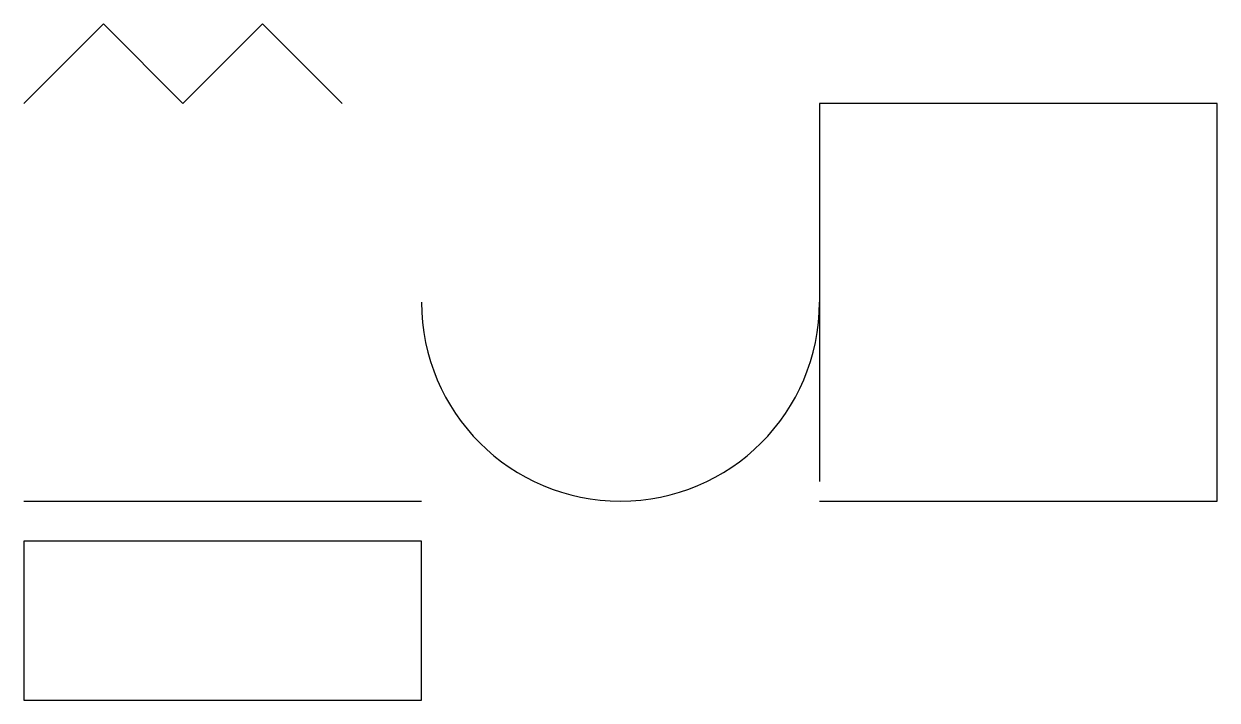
# Model space of a CAD drawing. Header units: millimetres. Extents: x 0 to 30, y -5 to 12.
import ezdxf

# ---------------------------------------------------------------- set-up
doc = ezdxf.new("R2010")
doc.units = ezdxf.units.MM
doc.layers.add('FILL', color=5, linetype='CONTINUOUS')
doc.layers.add('MARK', color=2, linetype='CONTINUOUS')

msp = doc.modelspace()

# ---------------------------------------------------------------- linework, layer by layer
at = {"layer": 'FILL'}
msp.add_lwpolyline([(0, -5), (10, -5), (10, -1), (0, -1)], close=True, dxfattribs=at)
at = {"layer": 'MARK'}
for p, q in [((30, 10), (20, 10)), ((20, 10), (20, 0.5)), ((30, 0), (30, 10)), ((0, 0), (10, 0)), ((20, 0), (30, 0))]:
    msp.add_line(p, q, dxfattribs=at)
msp.add_lwpolyline([(0, 10), (2, 12), (4, 10), (6, 12), (8, 10)], dxfattribs=at)
msp.add_arc((15, 5), 5, 180, 360, dxfattribs=at)

doc.saveas('drawing.dxf')
